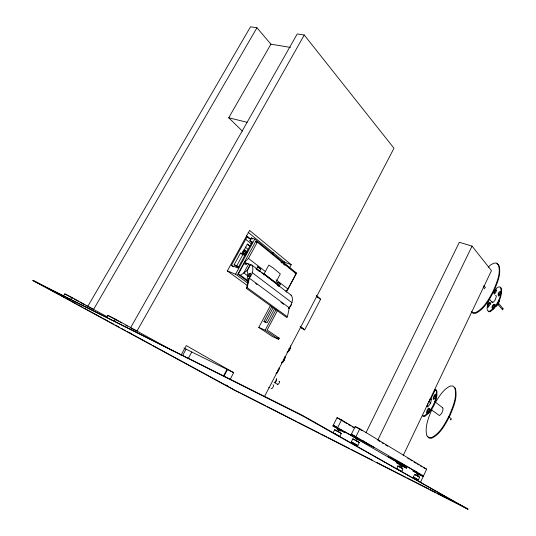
<?xml version="1.0" encoding="UTF-8"?>
<svg xmlns="http://www.w3.org/2000/svg" width="536" height="536" viewBox="0 0 536 536"><rect width="100%" height="100%" fill="white"/><g stroke="black" fill="none" stroke-linecap="round" stroke-linejoin="round"><path stroke-width="0.8" d="M492.055 301.299L492.175 302.438L492.839 302.659L494.963 300.381L496.296 296.75L496.168 295.617L495.505 295.396M277.641 383.93C278.057 385.98 280.958 380.151 278.968 381.31M291.283 304.26C291.209 305.138 290.063 307.825 289.259 306.967M248.717 276.409C248.825 278.559 252.007 273.367 250.345 273.648M490.648 304.287L490.748 303.738M494.011 293.916L494.896 291.51L496.564 289.996M487.572 307.141L487.834 305.768M436.646 396.084L436.713 394.63M288.636 308.542C291.604 305.259 293.916 299.443 291.396 295.396L251.887 265.045L244.255 262.426L248.463 258.412L257.334 242.151L255.659 241.548L237.843 274.164L248.604 282.083M287.41 316.823L289.286 307.845L249.361 278.164L247.163 287.644L246.466 288.395L286.76 317.52L287.41 316.823L247.163 287.644M237.843 274.164L240.517 275.223L247.083 270.633L247.806 273.494L247.183 278.7L247.867 279.477C251.706 276.321 254.453 269.628 251.887 265.045M246.466 288.395L248.664 278.914M501.24 292.931L500.785 294.184M493.656 292.817C495.679 286.606 498.058 290.934 494.393 294.083M450.722 419.487L450.763 420.05L451.332 418.83L448.652 416.76M427.929 403.581L427.38 406.248L428.163 407.079M276.06 373.525L277.206 372.888L279.584 368.326M281.728 362.664L282.787 362.068L284.985 357.86M281.608 362.892L282.753 362.256L284.207 360.112L285.119 357.72L284.951 356.48M287.236 352.105L288.301 351.509L289.648 349.519L290.492 347.308L290.338 346.169M287.122 352.326L288.268 351.683L289.715 349.546L290.619 347.174L290.452 345.948M489.127 299.51L487.626 303.852L487.063 308.843L487.505 310.411L488.879 311.744L490.172 311.711C497.361 306.84 502.547 296.957 501.261 288.254L500.349 287.484M431.889 409.491C428.539 417.665 424.546 426.797 426.844 435.748L428.586 437.651L431.185 437.771C440.19 433.51 444.84 423.782 449.342 415.413C452.799 406.831 457.369 397.236 454.776 387.83M467.881 509.2L302.619 415.447L32.931 280.562L233.595 389.706L467.881 509.2L302.445 415.795L32.931 280.562M420.345 482.621L426.656 469.188L359.81 428.813L355.18 426.555L351.026 434.971L356.654 438.24M417.276 475.847L419.648 477.208L418.408 479.934L413.357 477.094L414.643 474.373L417.377 475.874M417.276 473.12L417.598 472.444L413.33 470.307L413.008 470.983L423.192 476.564L413.008 470.983M418.964 474.44L419.279 473.77M400.298 470.715C402.864 473.013 404.017 467.178 400.506 467.399M406.456 468.163L400.392 464.658L400.714 463.988L396.566 461.911L396.245 462.575L402.342 466.099L406.456 468.163L406.764 467.499L388.091 456.659L400.935 463.077L417.296 472.618M396.834 468.759L397.839 465.911L400.171 467.211M403.179 455.54L491.472 270.64L472.062 246.118L459.325 242.299L366.055 432.612M429.517 399.454L430.978 398.69L435.379 389.464L436.84 390.845C437.805 400.332 432.525 411.085 424.653 416.412L422.743 415.936L424.063 415.983C431.949 410.65 437.235 399.89 436.277 390.382L435.379 389.464M377.726 440.197L472.062 246.118M357.016 441.128L352.849 438.817L351.335 441.892L357.813 445.537L359.308 442.495L354.544 439.775M358.765 439.466L363.348 441.744L363.716 440.987M363.348 441.744L355.649 437.269L359.81 428.813M345.613 431.989L345.244 432.733L340.809 430.529L341.177 429.785M337.593 431.359L334.699 429.745L333.191 432.76L339.777 436.451L341.258 433.47L338.444 431.842M345.244 432.733L337.392 428.19L341.526 419.889L337.044 417.705L332.916 425.966L340.809 430.529M302.445 415.795L302.619 415.447M300.194 326.967L304.696 329.861L320.649 299.189L316.227 295.631M264.402 396.7L393.987 148.244L304.26 35.014L297.239 33.942L130.516 327.858L136.975 331.087L304.26 35.014M270.586 305.272L258.794 327.402L272.395 336.534L278.687 339.315L279.263 338.216L267.129 330.002L277.44 310.558M233.595 389.706L240.396 392.922M278.687 339.315L265.159 330.189L276.254 309.272M286.345 292.107L296.435 273.085L254.774 239.11L251.431 237.924L249.85 240.811L252.402 242.868M285.748 291.195L288 289.051L296.133 273.728L257.334 242.151M273.146 307.637L265.313 322.357L263.94 321.406L271.792 306.659M274.626 308.649L267.122 322.779L263.94 321.406M223.746 376.6L227.485 369.612M275.497 282.954L280.328 273.93L272.958 267.765L268.811 265.112L263.866 274.278M276.804 283.913C276.643 279.283 283.49 287.249 278.372 282.867M277.782 285.809L278.385 284.676L264.235 273.789L261.568 272.764M279.015 286.432L280.335 284.261M230.312 379.006L233.689 372.674L186.3 345.593L180.927 355.368M289.453 268.054L291.249 264.69L249.602 230.42L227.331 270.935L247.471 285.614M223.492 375.997L227.043 369.364M283.832 263.276L284.623 261.803M263.612 274.941L264.235 273.789M259.317 268.147L257.709 266.814L260.798 269.126L259.551 271.43L259.055 270.975M272.389 253.97L273.172 252.516M257.742 266.807L256.489 269.119L257.548 269.816M246.935 263.451L246.292 264.623L243.947 263.725L238.172 274.298M248.61 264.087L243.8 272.931L247.806 275.913M247.083 270.633L250.299 264.73M247.15 270.68L250.359 264.777M238.775 267.23L236.785 265.742L243.19 254.051L240.537 253.059L234.145 264.717L238.131 267.692M188.203 358.537L191.781 351.998M247.578 283.001L235.579 274.204L254.774 239.11M233.368 266.895L231.364 265.414L247.277 236.443L246.453 236.148L249.032 238.239M182.508 355.683L186.072 349.184L233.689 372.674M241.977 253.99L247.438 244.021L250.037 246.091M242.413 131.139L228.725 117.773L270.915 44.173L290.425 47.416M114.349 321.191L115.495 319.188L172.853 350.872M106.564 317.285L107.703 315.302L115.495 319.188M256.952 27.785L93.592 309.399L87.73 306.465L250.52 26.8L256.952 27.785L270.915 44.173M70.732 299.316L71.844 297.42L107.475 317.024M63.67 295.772L64.782 293.896L71.844 297.42M428.914 401.531L430.656 399.387L431.815 399.414M494.366 307.704L492.953 309.225M429.081 412.191L427.574 413.805M435.962 401.498C439.781 395.608 443.721 388.955 450.414 386.007L453 386.054L455.298 388.278C457.891 397.672 453.329 407.253 449.878 415.829C445.383 424.19 440.746 433.899 431.748 438.16L429.155 438.033L427.413 436.137M493.368 291.745L497.013 287.839L498.607 286.974L499.9 286.921L500.812 287.691C502.098 296.408 496.899 306.297 489.703 311.175L488.41 311.208M494.293 291.738L495.679 290.03M248.65 278.975L249.347 278.224M288.623 308.602L289.273 307.899M269.742 387.374L269.186 387.796L268.838 387.361M488.162 267.203L490.594 264.978L493.844 263.176L496.49 263.035L498.346 264.563C501.234 273.353 496.664 282.526 493.435 290.599C488.986 298.907 484.222 308.307 475.419 312.682L472.765 312.749L471.553 311.657M276.181 373.291L277.246 372.701L276.61 372.306M273.045 384.754C274.78 384.587 272 389.94 271.109 388.473M500.812 291.484L499.076 293.614L498.607 296.167M429.577 408.466L427.721 410.75L427.132 413.604M277.702 282.231L278.09 282.633M274.472 382.503L275.879 381.237L276.362 379.079M494.996 304.354C493.301 304.957 492.296 307.342 492.51 309.071M497.602 304.073L502.587 309.781L503.049 308.676L498.259 302.947M281.32 362.276L282.753 362.256M276.388 378.697C277.467 379.481 275.129 383.769 274.197 382.543M434.622 389.893L435.949 389.92M436.532 394.442C434.696 395.086 433.684 397.672 433.838 399.534M442.321 407.796L442.971 408.084C443.265 410.857 441.738 414.013 439.433 415.561L431.085 409.564M228.725 117.773L247.076 122.282M249.85 240.811L252.349 241.709L237.977 267.987L231.364 265.414M291.249 264.69L284.884 262.352L248.181 232.336M296.435 273.085L293.735 271.236M295.048 273.32L296.133 273.728M234.145 264.717L236.785 265.742M319.423 298.713L320.649 299.189M277.065 284.16L278.385 284.676M227.331 270.935L235.579 274.204M338.544 429.986L337.104 429.182L338.765 430.093M356.661 439.018C352.38 436.585 361.277 441.671 357.077 439.252M336.353 430.683L337.191 431.132M337.184 431.098L341.258 433.47M258.794 327.402L265.159 330.189M277.862 337.6L279.263 338.216M359.308 442.495L357.626 441.597M351.335 441.892L357.813 445.537M400.446 465.697L400.774 465.871M417.182 474.105C419.152 475.184 415.454 473.1 417.088 474.079M418.02 474.568L419.045 475.164L418.435 474.822M399.139 466.648L399.849 467.03M402.978 468.826L401.558 468.069M418.361 476.497L417.598 476.028M419.675 477.241L418.248 476.477M396.566 468.585L401.719 471.472M413.357 477.094L418.408 479.934M423.132 467.446L426.656 469.188M332.916 425.966L337.392 428.19M351.026 434.971L355.649 437.269M396.245 462.575L400.392 464.658M130.476 332.99L131.052 333.285M241.883 393.679L265.682 405.812M267.169 406.576L296.18 421.363M297.668 422.12L319.235 433.115M320.722 433.872L326.672 436.907M328.159 437.664L349.733 448.659M351.221 449.423L372.788 460.417M376.507 462.313L405.518 477.1M407.005 477.857L428.572 488.852M430.06 489.609L436.009 492.644M437.497 493.401L453.858 501.743M455.345 502.507L467.995 508.952M290.968 295.175L291.396 295.396M260.757 269.132L259.712 268.442M357.204 441.322L357.706 441.584L356.942 441.121M226.091 385.083L227.545 385.873M33.085 280.315L52.923 291.108M54.391 291.912L58.799 294.311M60.273 295.108L64.682 297.514M66.149 298.311L70.558 300.709M72.032 301.513L76.44 303.912M77.908 304.709L82.316 307.108M83.79 307.912L102.162 317.908M103.629 318.712L108.038 321.111M109.511 321.908L113.92 324.314M115.387 325.111L119.796 327.509M121.263 328.313L125.679 330.712M127.146 331.509L151.393 344.708M152.867 345.512L233.703 389.511M357.773 438.709L356.641 438.053M338.544 429.028L339.931 429.839L339.127 429.356M64.782 293.896L72.789 298.291M74.249 299.095L78.618 301.493M80.072 302.291L84.447 304.689M85.901 305.493L87.355 306.291M107.703 315.302L118.624 321.325M120.077 322.129L121.531 322.933M125.9 325.345L127.36 326.149M339.543 430.602L340.38 431.051L338.966 430.227M416.941 475.66L416.03 475.177M400.935 465.965L399.769 465.315L400.091 465.516M399.916 467.037L400.593 467.419M183.902 347.951L186.072 349.184M400.807 465.878L401.142 466.065M334.826 433.718L335.616 434.173M338.752 430.107L339.563 430.582M401.102 466.059L401.471 466.253M417.859 474.481L418.428 474.816M400.834 467.586L401.705 468.102M336.903 427.306L333.291 425.209L360.614 440.699L373.907 447.319L362.658 440.76M345.573 432.338L356.413 438.622M357.86 439.46L399.95 463.868M401.263 466.153L402.335 466.776L401.417 466.24M423.507 475.894L351.408 434.2L355.623 436.659M398.992 466.615L397.839 465.911M336.32 430.716L334.699 429.745M354.41 439.761L352.849 438.817M415.239 474.755L415.735 475.043M274.566 382.597L277.762 384.493M341.526 419.889L354.966 427.949M337.044 417.705L347.067 423.708M348.5 424.566L350.651 425.852M352.078 426.71L353.512 427.567M355.18 426.555L362.148 430.756M407.742 458.24L409.142 459.084M410.536 459.928L411.936 460.772M414.033 462.039L416.13 463.298M417.531 464.143L418.931 464.987M420.325 465.831L421.725 466.675M378.436 440.625L379.85 441.476M381.967 442.756L383.381 443.607M385.505 444.887L387.628 446.166M278.82 368.071L279.457 368.467M256 268.69L259.055 270.901M264.556 274.546L275.263 282.653M283.51 359.676L284.14 360.078M284.04 358.289L284.67 358.698M277.688 370.081L278.666 370.731M289.031 349.103L289.648 349.519M283.243 359.435L284.207 360.112M300.1 326.531L304.696 329.861M300.448 326.88L303.155 328.836L300.529 327.114M240.517 275.223L248.57 281.159M288.77 348.849L289.715 349.546M255.652 283.544L256.985 284.529M280.958 302.317L283.624 304.301M235.726 265.38L237.059 266.372M257.943 270.111L258.345 270.412M277.769 285.266L279.276 286.445M252.222 272.65L291.899 302.652M244.255 262.426L245.582 263.437M428.834 401.558L430.81 403.079M240.537 253.059L242.507 254.58M243.19 254.051L245.153 255.572M241.796 253.22L243.753 254.741M248.463 258.412L265.595 271.692M276.14 279.859L288 289.051M242.305 253.937L243.619 254.948M242.426 251.766L245.736 254.332M242.56 252.188L245.816 254.721M434.83 401.685L442.709 407.809M243.357 250.486L246.647 253.059M243.203 250.701L246.5 253.273M244.188 249.434L247.471 252.014M244.027 249.649L247.31 252.228M245.18 247.056L248.443 249.635M247.264 244.242L249.863 246.312M316.541 296.019L319.148 298.117L316.602 296.314M245.696 239.324L251.464 243.947M316.26 296.174L317.526 297.185M246.56 236.021L250.439 239.163M258.727 270.707L259.913 271.611M247.277 236.443L251.109 239.545M282.392 261.997L288.69 267.129M289.949 268.161L291.845 269.702M251.431 237.924L252.704 238.956M255.659 241.548L256.952 242.6M280.911 262.07L282.204 263.122M283.497 264.174L284.797 265.226M496.952 263.638L498.808 265.166C501.696 273.95 497.133 283.115 493.911 291.182C489.475 299.477 484.718 308.863 475.921 313.232L473.268 313.299L471.446 311.657M503.049 308.676L502.446 309.828M495.398 306.224L496.53 306.19L498.158 304.193L499.324 301.406L499.344 299.463M490.668 302.981C488.919 302.853 487.773 305.922 488.008 307.523M430.978 398.69L431.245 398.965C431.527 401.819 429.946 405.042 427.581 406.643L426.797 405.812M489.515 299.302L492.175 302.438M483.204 286.921L484.805 288.824M483.887 285.755L485.489 287.665M500.899 291.383C498.534 301.004 496.048 291.47 500.899 291.383M494.802 304.281C492.202 314.183 490.098 304.22 494.802 304.281M487.459 306.224C487.941 308.749 490.407 304.374 490.286 303.195C489.797 300.669 487.331 305.044 487.459 306.224M436.224 394.53C436.284 395.923 434.549 400.271 433.182 398.737C433.128 397.337 434.857 393.002 436.224 394.53M429.524 408.586C429.584 409.986 427.835 414.382 426.468 412.814C426.415 411.42 428.157 407.032 429.524 408.586M250.091 273.273C247.853 279.906 246.808 273.621 250.091 273.273M400.767 465.034L402.013 465.75L400.767 465.034M417.531 473.442L418.757 474.152L417.531 473.442"/></g></svg>
